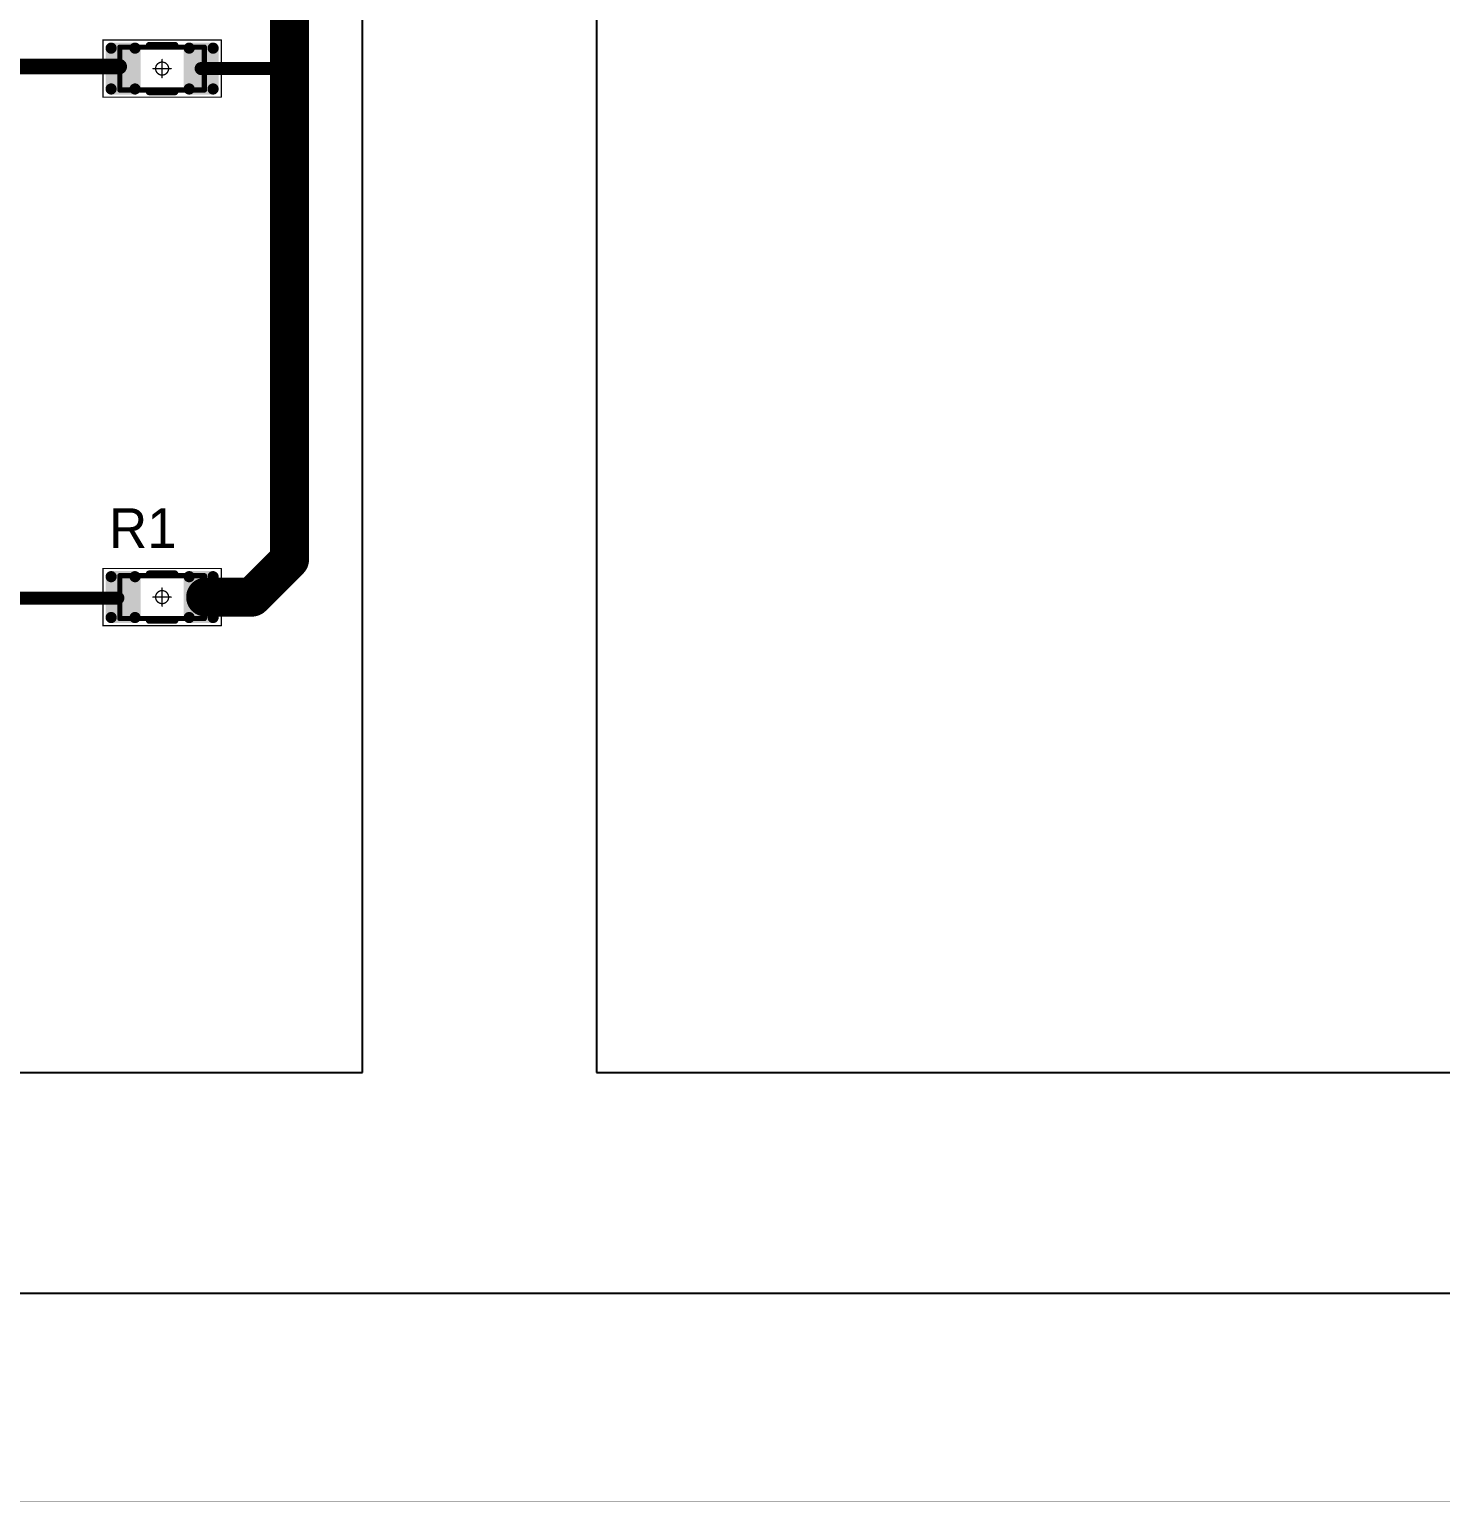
# Model space of a CAD drawing. Header units: millimetres. Extents: x 0 to 400, y 0 to 511.
# Drawn here: x 107.7 to 161.9, y 0 to 56.6 of the extents above; entities that cross this region are included whole.
import ezdxf

# ---------------------------------------------------------------- set-up
doc = ezdxf.new("R2010")
doc.units = ezdxf.units.MM
for name, color, linetype in [('Mechanical10', 56, 'Continuous'), ('Mechanical13', 56, 'Continuous'), ('Mechanical15', 56, 'Continuous'), ('TopLayer', 1, 'Continuous'), ('TopOverlay', 2, 'Continuous'), ('TopPaste', 8, 'Continuous'), ('TopSolder', 216, 'Continuous')]:
    doc.layers.add(name, color=color, linetype=linetype)

# ---------------------------------------------------------------- blocks, each defined once
blk = doc.blocks.new('RC1206S_844')
at = {"layer": 'Mechanical13', "const_width": 0.2}
for points in [[(-1.625, -0.825), (-1.625, 0.825)], [(-1.625, 0.825), (1.625, 0.825)], [(1.625, -0.825), (1.625, 0.825)], [(-1.625, -0.825), (1.625, -0.825)]]:
    blk.add_lwpolyline(points, dxfattribs=at)
at = {"layer": 'Mechanical13', "const_width": 0.1}
for points in [[(-1.675, 0.825, 1), (-1.575, 0.825, 1)], [(-1.675, 0.825, 1), (-1.575, 0.825, 1)], [(1.575, 0.825, 1), (1.675, 0.825, 1)], [(1.575, 0.825, 1), (1.675, 0.825, 1)], [(-1.675, -0.825, 1), (-1.575, -0.825, 1)], [(-1.675, -0.825, 1), (-1.575, -0.825, 1)], [(1.575, -0.825, 1), (1.675, -0.825, 1)], [(1.575, -0.825, 1), (1.675, -0.825, 1)]]:
    blk.add_lwpolyline(points, format="xyb", close=True, dxfattribs=at)
at = {"layer": 'Mechanical15', "const_width": 0.05}
for points in [[(-2.275, -1.1), (-2.275, 1.1)], [(-2.275, 1.1), (2.275, 1.1)], [(2.275, -1.1), (2.275, 1.1)], [(-0.35, 0), (0.35, 0)], [(0, -0.35), (0, 0.35)], [(-2.275, -1.1), (2.275, -1.1)]]:
    blk.add_lwpolyline(points, dxfattribs=at)
at = {"layer": 'Mechanical15'}
for points, const_width in [([(-2.287, 1.1, 1), (-2.262, 1.1, 1)], 0.025), ([(-2.287, 1.1, 1), (-2.262, 1.1, 1)], 0.025), ([(2.262, 1.1, 1), (2.287, 1.1, 1)], 0.025), ([(2.262, 1.1, 1), (2.287, 1.1, 1)], 0.025), ([(-0.362, 0, 1), (-0.337, 0, 1)], 0.025), ([(0.25, 0, 1), (-0.25, 0, 1)], 0.05), ([(-0.262, 0, 1), (-0.238, 0, 1)], 0.025), ([(-0.012, 0.35, 1), (0.012, 0.35, 1)], 0.025), ([(0.238, 0, 1), (0.262, 0, 1)], 0.025), ([(0.337, 0, 1), (0.362, 0, 1)], 0.025), ([(-0.012, -0.35, 1), (0.012, -0.35, 1)], 0.025), ([(-2.287, -1.1, 1), (-2.262, -1.1, 1)], 0.025), ([(-2.287, -1.1, 1), (-2.262, -1.1, 1)], 0.025), ([(2.262, -1.1, 1), (2.287, -1.1, 1)], 0.025), ([(2.262, -1.1, 1), (2.287, -1.1, 1)], 0.025)]:
    blk.add_lwpolyline(points, format="xyb", close=True, dxfattribs=dict(at, const_width=const_width))
at = {"layer": 'TopLayer', "const_width": 0.115}
for points in [[(-2.018, 0.785, 1), (-1.903, 0.785, 1)], [(-1.098, 0.785, 1), (-0.983, 0.785, 1)], [(0.983, 0.785, 1), (1.098, 0.785, 1)], [(1.903, 0.785, 1), (2.018, 0.785, 1)], [(-2.018, -0.785, 1), (-1.903, -0.785, 1)], [(-1.098, -0.785, 1), (-0.983, -0.785, 1)], [(0.983, -0.785, 1), (1.098, -0.785, 1)], [(1.903, -0.785, 1), (2.018, -0.785, 1)]]:
    blk.add_lwpolyline(points, format="xyb", close=True, dxfattribs=at)
at = {"layer": 'TopLayer'}
for points in [[(-2.075, -0.785), (-0.925, -0.785), (-2.075, 0.785), (-0.925, 0.785)], [(-1.96, -0.9), (-1.04, -0.9), (-1.96, 0.9), (-1.04, 0.9)], [(0.925, -0.785), (2.075, -0.785), (0.925, 0.785), (2.075, 0.785)], [(1.04, -0.9), (1.96, -0.9), (1.04, 0.9), (1.96, 0.9)]]:
    blk.add_solid(points, dxfattribs=at)
at = {"layer": 'TopOverlay', "const_width": 0.25}
for points in [[(-0.5, 0.9), (0.5, 0.9)], [(-0.5, -0.9), (0.5, -0.9)]]:
    blk.add_lwpolyline(points, dxfattribs=at)
at = {"layer": 'TopOverlay', "const_width": 0.125}
for points in [[(-0.562, 0.9, 1), (-0.437, 0.9, 1)], [(0.437, 0.9, 1), (0.562, 0.9, 1)], [(-0.562, -0.9, 1), (-0.437, -0.9, 1)], [(0.437, -0.9, 1), (0.562, -0.9, 1)]]:
    blk.add_lwpolyline(points, format="xyb", close=True, dxfattribs=at)
at = {"layer": 'TopPaste', "const_width": 0.09}
for points in [[(-2.005, 0.785, 1), (-1.915, 0.785, 1)], [(-1.085, 0.785, 1), (-0.995, 0.785, 1)], [(0.995, 0.785, 1), (1.085, 0.785, 1)], [(1.915, 0.785, 1), (2.005, 0.785, 1)], [(-2.005, -0.785, 1), (-1.915, -0.785, 1)], [(-1.085, -0.785, 1), (-0.995, -0.785, 1)], [(0.995, -0.785, 1), (1.085, -0.785, 1)], [(1.915, -0.785, 1), (2.005, -0.785, 1)]]:
    blk.add_lwpolyline(points, format="xyb", close=True, dxfattribs=at)
at = {"layer": 'TopPaste'}
for points in [[(-2.05, -0.785), (-0.95, -0.785), (-2.05, 0.785), (-0.95, 0.785)], [(-1.96, -0.875), (-1.04, -0.875), (-1.96, 0.875), (-1.04, 0.875)], [(0.95, -0.785), (2.05, -0.785), (0.95, 0.785), (2.05, 0.785)], [(1.04, -0.875), (1.96, -0.875), (1.04, 0.875), (1.96, 0.875)]]:
    blk.add_solid(points, dxfattribs=at)
at = {"layer": 'TopSolder', "const_width": 0.215}
for points in [[(-2.068, 0.785, 1), (-1.853, 0.785, 1)], [(-1.148, 0.785, 1), (-0.933, 0.785, 1)], [(0.933, 0.785, 1), (1.148, 0.785, 1)], [(1.853, 0.785, 1), (2.068, 0.785, 1)], [(-2.068, -0.785, 1), (-1.853, -0.785, 1)], [(-1.148, -0.785, 1), (-0.933, -0.785, 1)], [(0.933, -0.785, 1), (1.148, -0.785, 1)], [(1.853, -0.785, 1), (2.068, -0.785, 1)]]:
    blk.add_lwpolyline(points, format="xyb", close=True, dxfattribs=at)
at = {"layer": 'TopSolder'}
for points in [[(-2.175, -0.785), (-0.825, -0.785), (-2.175, 0.785), (-0.825, 0.785)], [(-1.96, -1), (-1.04, -1), (-1.96, 1), (-1.04, 1)], [(0.825, -0.785), (2.175, -0.785), (0.825, 0.785), (2.175, 0.785)], [(1.04, -1), (1.96, -1), (1.04, 1), (1.96, 1)]]:
    blk.add_solid(points, dxfattribs=at)
blk = doc.blocks.new('RC1206S_845')
at = {"layer": 'Mechanical13', "const_width": 0.2}
for points in [[(-1.625, -0.825), (-1.625, 0.825)], [(-1.625, 0.825), (1.625, 0.825)], [(1.625, -0.825), (1.625, 0.825)], [(-1.625, -0.825), (1.625, -0.825)]]:
    blk.add_lwpolyline(points, dxfattribs=at)
at = {"layer": 'Mechanical13', "const_width": 0.1}
for points in [[(-1.675, 0.825, 1), (-1.575, 0.825, 1)], [(-1.675, 0.825, 1), (-1.575, 0.825, 1)], [(1.575, 0.825, 1), (1.675, 0.825, 1)], [(1.575, 0.825, 1), (1.675, 0.825, 1)], [(-1.675, -0.825, 1), (-1.575, -0.825, 1)], [(-1.675, -0.825, 1), (-1.575, -0.825, 1)], [(1.575, -0.825, 1), (1.675, -0.825, 1)], [(1.575, -0.825, 1), (1.675, -0.825, 1)]]:
    blk.add_lwpolyline(points, format="xyb", close=True, dxfattribs=at)
at = {"layer": 'Mechanical15', "const_width": 0.05}
for points in [[(-2.275, -1.1), (-2.275, 1.1)], [(-2.275, 1.1), (2.275, 1.1)], [(2.275, -1.1), (2.275, 1.1)], [(-0.35, 0), (0.35, 0)], [(0, -0.35), (0, 0.35)], [(-2.275, -1.1), (2.275, -1.1)]]:
    blk.add_lwpolyline(points, dxfattribs=at)
at = {"layer": 'Mechanical15'}
for points, const_width in [([(-2.287, 1.1, 1), (-2.262, 1.1, 1)], 0.025), ([(-2.287, 1.1, 1), (-2.262, 1.1, 1)], 0.025), ([(2.262, 1.1, 1), (2.287, 1.1, 1)], 0.025), ([(2.262, 1.1, 1), (2.287, 1.1, 1)], 0.025), ([(-0.362, 0, 1), (-0.337, 0, 1)], 0.025), ([(0.25, 0, 1), (-0.25, 0, 1)], 0.05), ([(-0.262, 0, 1), (-0.238, 0, 1)], 0.025), ([(-0.012, 0.35, 1), (0.012, 0.35, 1)], 0.025), ([(0.238, 0, 1), (0.262, 0, 1)], 0.025), ([(0.337, 0, 1), (0.362, 0, 1)], 0.025), ([(-0.012, -0.35, 1), (0.012, -0.35, 1)], 0.025), ([(-2.287, -1.1, 1), (-2.262, -1.1, 1)], 0.025), ([(-2.287, -1.1, 1), (-2.262, -1.1, 1)], 0.025), ([(2.262, -1.1, 1), (2.287, -1.1, 1)], 0.025), ([(2.262, -1.1, 1), (2.287, -1.1, 1)], 0.025)]:
    blk.add_lwpolyline(points, format="xyb", close=True, dxfattribs=dict(at, const_width=const_width))
at = {"layer": 'TopLayer', "const_width": 0.115}
for points in [[(-2.017, 0.785, 1), (-1.902, 0.785, 1)], [(-1.098, 0.785, 1), (-0.982, 0.785, 1)], [(0.982, 0.785, 1), (1.098, 0.785, 1)], [(1.902, 0.785, 1), (2.017, 0.785, 1)], [(-2.017, -0.785, 1), (-1.902, -0.785, 1)], [(-1.098, -0.785, 1), (-0.982, -0.785, 1)], [(0.982, -0.785, 1), (1.098, -0.785, 1)], [(1.902, -0.785, 1), (2.017, -0.785, 1)]]:
    blk.add_lwpolyline(points, format="xyb", close=True, dxfattribs=at)
at = {"layer": 'TopLayer'}
for points in [[(-2.075, -0.785), (-0.925, -0.785), (-2.075, 0.785), (-0.925, 0.785)], [(-1.96, -0.9), (-1.04, -0.9), (-1.96, 0.9), (-1.04, 0.9)], [(0.925, -0.785), (2.075, -0.785), (0.925, 0.785), (2.075, 0.785)], [(1.04, -0.9), (1.96, -0.9), (1.04, 0.9), (1.96, 0.9)]]:
    blk.add_solid(points, dxfattribs=at)
at = {"layer": 'TopOverlay', "const_width": 0.25}
for points in [[(-0.5, 0.9), (0.5, 0.9)], [(-0.5, -0.9), (0.5, -0.9)]]:
    blk.add_lwpolyline(points, dxfattribs=at)
at = {"layer": 'TopOverlay', "const_width": 0.125}
for points in [[(-0.562, 0.9, 1), (-0.437, 0.9, 1)], [(0.437, 0.9, 1), (0.562, 0.9, 1)], [(-0.562, -0.9, 1), (-0.437, -0.9, 1)], [(0.437, -0.9, 1), (0.562, -0.9, 1)]]:
    blk.add_lwpolyline(points, format="xyb", close=True, dxfattribs=at)
at = {"layer": 'TopPaste', "const_width": 0.09}
for points in [[(-2.005, 0.785, 1), (-1.915, 0.785, 1)], [(-1.085, 0.785, 1), (-0.995, 0.785, 1)], [(0.995, 0.785, 1), (1.085, 0.785, 1)], [(1.915, 0.785, 1), (2.005, 0.785, 1)], [(-2.005, -0.785, 1), (-1.915, -0.785, 1)], [(-1.085, -0.785, 1), (-0.995, -0.785, 1)], [(0.995, -0.785, 1), (1.085, -0.785, 1)], [(1.915, -0.785, 1), (2.005, -0.785, 1)]]:
    blk.add_lwpolyline(points, format="xyb", close=True, dxfattribs=at)
at = {"layer": 'TopPaste'}
for points in [[(-2.05, -0.785), (-0.95, -0.785), (-2.05, 0.785), (-0.95, 0.785)], [(-1.96, -0.875), (-1.04, -0.875), (-1.96, 0.875), (-1.04, 0.875)], [(0.95, -0.785), (2.05, -0.785), (0.95, 0.785), (2.05, 0.785)], [(1.04, -0.875), (1.96, -0.875), (1.04, 0.875), (1.96, 0.875)]]:
    blk.add_solid(points, dxfattribs=at)
at = {"layer": 'TopSolder', "const_width": 0.215}
for points in [[(-2.067, 0.785, 1), (-1.852, 0.785, 1)], [(-1.148, 0.785, 1), (-0.933, 0.785, 1)], [(0.933, 0.785, 1), (1.148, 0.785, 1)], [(1.852, 0.785, 1), (2.067, 0.785, 1)], [(-2.067, -0.785, 1), (-1.852, -0.785, 1)], [(-1.148, -0.785, 1), (-0.933, -0.785, 1)], [(0.933, -0.785, 1), (1.148, -0.785, 1)], [(1.852, -0.785, 1), (2.067, -0.785, 1)]]:
    blk.add_lwpolyline(points, format="xyb", close=True, dxfattribs=at)
at = {"layer": 'TopSolder'}
for points in [[(-2.175, -0.785), (-0.825, -0.785), (-2.175, 0.785), (-0.825, 0.785)], [(-1.96, -1), (-1.04, -1), (-1.96, 1), (-1.04, 1)], [(0.825, -0.785), (2.175, -0.785), (0.825, 0.785), (2.175, 0.785)], [(1.04, -1), (1.96, -1), (1.04, 1), (1.96, 1)]]:
    blk.add_solid(points, dxfattribs=at)

msp = doc.modelspace()

# ---------------------------------------------------------------- linework, layer by layer
at = {"layer": 'Mechanical10', "const_width": 0.01}
msp.add_lwpolyline([(0, 0), (400, 0)], dxfattribs=at)
at = {"layer": 'TopLayer'}
for p, q in [((120.5, 16.5), (120.5, 127.625)), ((129.5, 119), (129.5, 16.5)), ((51.875, 16.5), (120.5, 16.5)), ((129.5, 16.5), (165.15, 16.5)), ((195.875, 8), (43.25, 8))]:
    msp.add_line(p, q, dxfattribs=at)
for points, const_width in [([(117.7, 54.975), (117.7, 62.825)], 1.5), ([(117.7, 36.218), (117.7, 54.975)], 1.5), ([(80.775, 55.175), (111.151, 55.175)], 0.6), ([(114.3, 55.1), (117.575, 55.1)], 0.5), ([(117.575, 55.1), (117.7, 54.975)], 0.5), ([(116.257, 34.775), (117.7, 36.218)], 1.5), ([(114.475, 34.775), (116.257, 34.775)], 1.5), ([(99.787, 34.738), (111.1, 34.738)], 0.5)]:
    msp.add_lwpolyline(points, dxfattribs=dict(at, const_width=const_width))
for points, const_width in [([(117.325, 54.975, 1), (118.075, 54.975, 1)], 0.75), ([(117.325, 54.975, 1), (118.075, 54.975, 1)], 0.75), ([(111.001, 55.175, 1), (111.301, 55.175, 1)], 0.3), ([(114.175, 55.1, 1), (114.425, 55.1, 1)], 0.25), ([(117.45, 55.1, 1), (117.7, 55.1, 1)], 0.25), ([(117.45, 55.1, 1), (117.7, 55.1, 1)], 0.25), ([(117.575, 54.975, 1), (117.825, 54.975, 1)], 0.25), ([(117.325, 36.218, 1), (118.075, 36.218, 1)], 0.75), ([(117.325, 36.218, 1), (118.075, 36.218, 1)], 0.75), ([(114.1, 34.775, 1), (114.85, 34.775, 1)], 0.75), ([(115.882, 34.775, 1), (116.632, 34.775, 1)], 0.75), ([(115.882, 34.775, 1), (116.632, 34.775, 1)], 0.75), ([(110.975, 34.738, 1), (111.225, 34.738, 1)], 0.25)]:
    msp.add_lwpolyline(points, format="xyb", close=True, dxfattribs=dict(at, const_width=const_width))

# ---------------------------------------------------------------- block references
at = {"rotation": 360}
msp.add_blockref('RC1206S_844', (112.8, 55.1), dxfattribs=at)
msp.add_blockref('RC1206S_845', (112.8, 34.775))

# ---------------------------------------------------------------- texts
at = {"layer": 'TopOverlay'}
msp.add_text('R1', height=1.524, dxfattribs=at).set_placement((110.755, 36.667))

doc.saveas('drawing.dxf')
